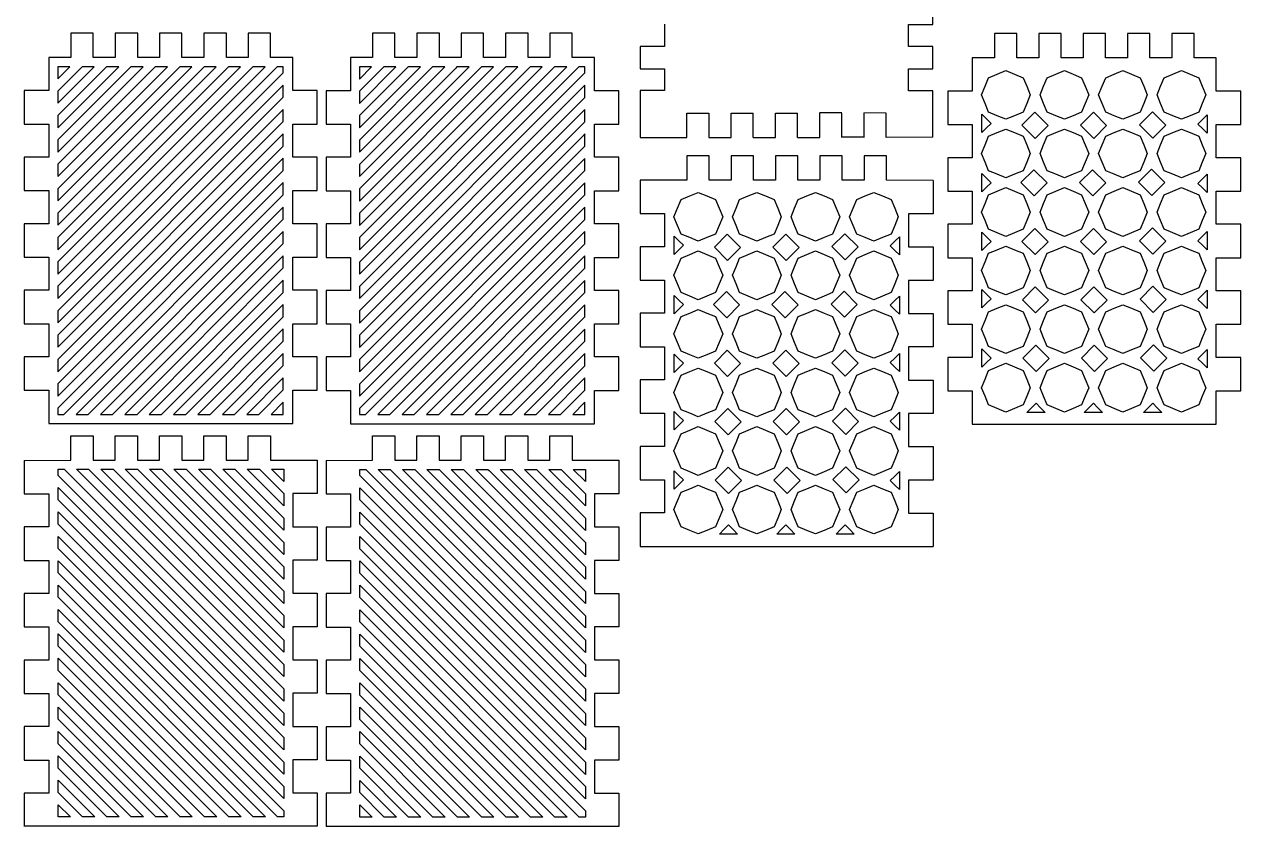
# Model space of a CAD drawing. Extents: x -454 to -135, y -116 to 302.
# Drawn here: x -452.5 to -135.8, y -115.9 to 92.9 of the extents above; entities that cross this region are included whole.
import ezdxf

# ---------------------------------------------------------------- set-up
doc = ezdxf.new("R2010")
doc.units = 0
doc.layers.add('LAYER_1', color=7, linetype='CONTINUOUS')

msp = doc.modelspace()

# ---------------------------------------------------------------- linework, layer by layer
at = {"layer": 'LAYER_1', "color": 5}
for points in [[(-215.9154, 92.9156), (-215.9154, 98.7322)], [(-285.7652, 92.941), (-285.7652, 87.2006)], [(-222.2654, 92.9156), (-215.9154, 92.9156)], [(-222.2654, 87.1752), (-222.2654, 92.9156)], [(-452.468, 75.6804), (-452.468, 66.9682), (-446.0926, 66.9682), (-446.0926, 58.3576), (-452.468, 58.3576), (-452.468, 49.6454), (-446.0926, 49.6454), (-446.0926, 41.0348), (-452.468, 41.0348), (-452.468, 32.3226), (-446.0926, 32.3226), (-446.0926, 23.712), (-452.468, 23.712), (-452.468, 14.9998), (-446.0926, 14.9998), (-446.0926, 6.3892), (-452.468, 6.3892), (-452.468, -2.323), (-446.0926, -2.323), (-446.0926, -10.9844), (-382.5672, -10.9844), (-382.5672, -2.323), (-376.2172, -2.323), (-376.2172, 6.3892), (-382.5672, 6.3892), (-382.5672, 14.9998), (-376.2172, 14.9998), (-376.2172, 23.712), (-382.5672, 23.712), (-382.5672, 32.3226), (-376.2172, 32.3226), (-376.2172, 41.0348), (-382.5672, 41.0348), (-382.5672, 49.6454), (-376.2172, 49.6454), (-376.2172, 58.3576), (-382.5672, 58.3576), (-382.5672, 66.9682), (-376.2172, 66.9682), (-376.2172, 75.6804), (-382.5672, 75.6804), (-382.5672, 84.3164), (-388.333, 84.3164), (-388.333, 90.6664), (-394.1496, 90.6664), (-394.1496, 84.3164), (-399.8646, 84.3164), (-399.8646, 90.6664), (-405.7066, 90.6664), (-405.7066, 84.3164), (-411.4216, 84.3164), (-411.4216, 90.6664), (-417.2382, 90.6664), (-417.2382, 84.3164), (-422.9532, 84.3164), (-422.9532, 90.6664), (-428.7952, 90.6664), (-428.7952, 84.3164), (-434.5102, 84.3164), (-434.5102, 90.6664), (-440.3268, 90.6664), (-440.3268, 84.3164), (-446.0926, 84.3164), (-446.0926, 75.6804), (-452.468, 75.6804)], [(-373.9173, 75.6422), (-373.9173, 66.93), (-367.5419, 66.93), (-367.5419, 58.3194), (-373.9173, 58.3194), (-373.9173, 49.6072), (-367.5419, 49.6072), (-367.5419, 40.9966), (-373.9173, 40.9966), (-373.9173, 32.2844), (-367.5419, 32.2844), (-367.5419, 23.6738), (-373.9173, 23.6738), (-373.9173, 14.9616), (-367.5419, 14.9616), (-367.5419, 6.351), (-373.9173, 6.351), (-373.9173, -2.3612), (-367.5419, -2.3612), (-367.5419, -11.0226), (-304.0165, -11.0226), (-304.0165, -2.3612), (-297.6665, -2.3612), (-297.6665, 6.351), (-304.0165, 6.351), (-304.0165, 14.9616), (-297.6665, 14.9616), (-297.6665, 23.6738), (-304.0165, 23.6738), (-304.0165, 32.2844), (-297.6665, 32.2844), (-297.6665, 40.9966), (-304.0165, 40.9966), (-304.0165, 49.6072), (-297.6665, 49.6072), (-297.6665, 58.3194), (-304.0165, 58.3194), (-304.0165, 66.93), (-297.6665, 66.93), (-297.6665, 75.6422), (-304.0165, 75.6422), (-304.0165, 84.2782), (-309.7823, 84.2782), (-309.7823, 90.6282), (-315.5989, 90.6282), (-315.5989, 84.2782), (-321.3139, 84.2782), (-321.3139, 90.6282), (-327.1559, 90.6282), (-327.1559, 84.2782), (-332.8709, 84.2782), (-332.8709, 90.6282), (-338.6875, 90.6282), (-338.6875, 84.2782), (-344.4025, 84.2782), (-344.4025, 90.6282), (-350.2445, 90.6282), (-350.2445, 84.2782), (-355.9595, 84.2782), (-355.9595, 90.6282), (-361.7761, 90.6282), (-361.7761, 84.2782), (-367.5419, 84.2782), (-367.5419, 75.6422), (-373.9173, 75.6422)], [(-212.0023, 75.5338), (-212.0023, 66.8216), (-205.6269, 66.8216), (-205.6269, 58.211), (-212.0023, 58.211), (-212.0023, 49.4988), (-205.6269, 49.4988), (-205.6269, 40.8882), (-212.0023, 40.8882), (-212.0023, 32.176), (-205.6269, 32.176), (-205.6269, 23.5654), (-212.0023, 23.5654), (-212.0023, 14.8532), (-205.6269, 14.8532), (-205.6269, 6.2426), (-212.0023, 6.2426), (-212.0023, -2.4696), (-205.6269, -2.4696), (-205.6269, -11.131), (-142.1015, -11.131), (-142.1015, -2.4696), (-135.7515, -2.4696), (-135.7515, 6.2426), (-142.1015, 6.2426), (-142.1015, 14.8532), (-135.7515, 14.8532), (-135.7515, 23.5654), (-142.1015, 23.5654), (-142.1015, 32.176), (-135.7515, 32.176), (-135.7515, 40.8882), (-142.1015, 40.8882), (-142.1015, 49.4988), (-135.7515, 49.4988), (-135.7515, 58.211), (-142.1015, 58.211), (-142.1015, 66.8216), (-135.7515, 66.8216), (-135.7515, 75.5338), (-142.1015, 75.5338), (-142.1015, 84.1698), (-147.8673, 84.1698), (-147.8673, 90.5198), (-153.6839, 90.5198), (-153.6839, 84.1698), (-159.3989, 84.1698), (-159.3989, 90.5198), (-165.2409, 90.5198), (-165.2409, 84.1698), (-170.9559, 84.1698), (-170.9559, 90.5198), (-176.7725, 90.5198), (-176.7725, 84.1698), (-182.4875, 84.1698), (-182.4875, 90.5198), (-188.3295, 90.5198), (-188.3295, 84.1698), (-194.0445, 84.1698), (-194.0445, 90.5198), (-199.8611, 90.5198), (-199.8611, 84.1698), (-205.6269, 84.1698), (-205.6269, 75.5338), (-212.0023, 75.5338)], [(-292.1152, 87.2006), (-292.1152, 81.384)], [(-285.7652, 87.2006), (-292.1152, 87.2006)], [(-215.9154, 87.1752), (-222.2654, 87.1752)], [(-215.9154, 81.3586), (-215.9154, 87.1752)], [(-292.1152, 81.384), (-285.7652, 81.384)], [(-285.7652, 81.384), (-285.7652, 75.669)], [(-222.2654, 81.3586), (-215.9154, 81.3586)], [(-222.2654, 75.6436), (-222.2654, 81.3586)], [(-292.1152, 75.669), (-292.1152, 63.477)], [(-285.7652, 75.669), (-292.1152, 75.669)], [(-215.9154, 75.6436), (-222.2654, 75.6436)], [(-215.9154, 63.5278), (-215.9154, 75.6436)], [(-279.9486, 63.477), (-279.9486, 69.827)], [(-279.9486, 69.827), (-274.2336, 69.827)], [(-274.2336, 69.827), (-274.2336, 63.477)], [(-268.417, 69.827), (-262.6766, 69.827)], [(-268.417, 63.477), (-268.417, 69.827)], [(-262.6514, 63.477), (-262.6514, 69.827)], [(-256.86, 69.827), (-251.145, 69.827)], [(-256.86, 63.477), (-256.86, 69.827)], [(-251.1198, 63.477), (-251.1198, 69.827)], [(-245.3284, 63.477), (-245.3284, 69.827)], [(-239.5628, 63.477), (-239.5628, 69.827)], [(-215.9154, 63.5278), (-228.0312, 63.477), (-228.0312, 69.827), (-233.8744, 69.8778)], [(-233.8478, 69.827), (-233.8478, 63.477)], [(-292.1152, 63.477), (-279.9486, 63.477)], [(-274.2336, 63.477), (-268.417, 63.477)], [(-262.6766, 63.477), (-256.86, 63.477)], [(-251.145, 63.477), (-245.3284, 63.477)], [(-279.969, 58.7144), (-279.969, 52.3644)], [(-274.1524, 58.7144), (-279.969, 58.7144)], [(-274.1524, 52.3644), (-274.1524, 58.7144)], [(-268.4374, 58.7144), (-268.4374, 52.3644)], [(-262.5954, 58.7144), (-268.4374, 58.7144)], [(-262.5954, 52.3644), (-262.5954, 58.7144)], [(-256.8804, 58.7144), (-256.8804, 52.3644)], [(-251.0638, 58.7144), (-256.8804, 58.7144)], [(-251.0638, 52.3644), (-251.0638, 58.7144)], [(-245.3488, 58.7144), (-245.3488, 52.3644)], [(-239.5068, 58.7144), (-245.3488, 58.7144)], [(-239.5068, 52.3644), (-239.5068, 58.7144)], [(-233.7918, 58.7144), (-233.7918, 52.3644)], [(-227.9752, 58.7144), (-233.7918, 58.7144)], [(-227.9752, 52.3644), (-227.9752, 58.7144)], [(-279.969, 52.3644), (-292.1102, 52.3644)], [(-292.1102, 52.3644), (-292.1102, 43.6522)], [(-268.4374, 52.3644), (-274.1524, 52.3644)], [(-256.8804, 52.3644), (-262.5954, 52.3644)], [(-245.3488, 52.3644), (-251.0638, 52.3644)], [(-233.7918, 52.3644), (-239.5068, 52.3644)], [(-215.8594, 52.3136), (-227.9752, 52.3644)], [(-215.8596, 52.3134), (-215.8596, 43.6012)], [(-292.1102, 43.6522), (-285.7348, 43.6522)], [(-285.7348, 43.6522), (-285.7348, 35.0416)], [(-222.235, 43.6012), (-222.235, 34.9906)], [(-215.8596, 43.6012), (-222.235, 43.6012)], [(-292.1102, 35.0416), (-292.1102, 26.3294)], [(-285.7348, 35.0416), (-292.1102, 35.0416)], [(-222.235, 34.9906), (-215.8596, 34.9906)], [(-215.8596, 34.9906), (-215.8596, 26.2784)], [(-292.1102, 26.3294), (-285.7348, 26.3294)], [(-285.7348, 26.3294), (-285.7348, 17.7188)], [(-222.235, 26.2784), (-222.235, 17.6678)], [(-215.8596, 26.2784), (-222.235, 26.2784)], [(-292.1102, 17.7188), (-292.1102, 9.0066)], [(-285.7348, 17.7188), (-292.1102, 17.7188)], [(-222.235, 17.6678), (-215.8596, 17.6678)], [(-215.8596, 17.6678), (-215.8596, 8.9556)], [(-292.1102, 9.0066), (-285.7348, 9.0066)], [(-285.7348, 9.0066), (-285.7348, 0.396)], [(-222.235, 8.9556), (-222.235, 0.345)], [(-215.8596, 8.9556), (-222.235, 8.9556)], [(-292.1102, 0.396), (-292.1102, -8.3162)], [(-285.7348, 0.396), (-292.1102, 0.396)], [(-222.235, 0.345), (-215.8596, 0.345)], [(-215.8596, 0.345), (-215.8596, -8.3672)], [(-292.1102, -8.3162), (-285.7348, -8.3162)], [(-285.7348, -8.3162), (-285.7348, -16.9268)], [(-222.235, -8.3672), (-222.235, -16.9778)], [(-215.8596, -8.3672), (-222.235, -8.3672)], [(-440.3522, -14.1594), (-434.5356, -14.1594)], [(-440.3522, -20.5094), (-440.3522, -14.1594)], [(-434.5356, -14.1594), (-434.5356, -20.5094)], [(-428.8206, -14.1594), (-422.9786, -14.1594)], [(-428.8206, -20.5094), (-428.8206, -14.1594)], [(-422.9786, -14.1594), (-422.9786, -20.5094)], [(-417.2636, -14.1594), (-411.447, -14.1594)], [(-417.2636, -20.5094), (-417.2636, -14.1594)], [(-411.447, -14.1594), (-411.447, -20.5094)], [(-405.732, -14.1594), (-399.89, -14.1594)], [(-405.732, -20.5094), (-405.732, -14.1594)], [(-399.89, -14.1594), (-399.89, -20.5094)], [(-394.175, -14.1594), (-388.3584, -14.1594)], [(-394.175, -20.5094), (-394.175, -14.1594)], [(-388.3584, -14.1594), (-388.3584, -20.5094)], [(-361.8015, -14.1976), (-355.9849, -14.1976)], [(-361.8015, -20.5476), (-361.8015, -14.1976)], [(-355.9849, -14.1976), (-355.9849, -20.5476)], [(-350.2699, -14.1976), (-344.4279, -14.1976)], [(-350.2699, -20.5476), (-350.2699, -14.1976)], [(-344.4279, -14.1976), (-344.4279, -20.5476)], [(-338.7129, -14.1976), (-332.8963, -14.1976)], [(-338.7129, -20.5476), (-338.7129, -14.1976)], [(-332.8963, -14.1976), (-332.8963, -20.5476)], [(-327.1813, -14.1976), (-321.3393, -14.1976)], [(-327.1813, -20.5476), (-327.1813, -14.1976)], [(-321.3393, -14.1976), (-321.3393, -20.5476)], [(-315.6243, -14.1976), (-309.8077, -14.1976)], [(-315.6243, -20.5476), (-315.6243, -14.1976)], [(-309.8077, -14.1976), (-309.8077, -20.5476)], [(-292.1102, -16.9268), (-292.1102, -25.639)], [(-285.7348, -16.9268), (-292.1102, -16.9268)], [(-222.235, -16.9778), (-215.8596, -16.9778)], [(-215.8596, -16.9778), (-215.8596, -25.69)], [(-452.468, -20.5602), (-440.3522, -20.5094)], [(-452.4678, -20.5604), (-452.4678, -29.2726)], [(-434.5356, -20.5094), (-428.8206, -20.5094)], [(-422.9786, -20.5094), (-417.2636, -20.5094)], [(-411.447, -20.5094), (-405.732, -20.5094)], [(-399.89, -20.5094), (-394.175, -20.5094)], [(-388.3584, -20.5094), (-376.2172, -20.5094)], [(-376.2172, -20.5094), (-376.2172, -29.2216)], [(-373.9173, -20.5984), (-361.8015, -20.5476)], [(-373.9171, -20.5986), (-373.9171, -29.3108)], [(-355.9849, -20.5476), (-350.2699, -20.5476)], [(-344.4279, -20.5476), (-338.7129, -20.5476)], [(-332.8963, -20.5476), (-327.1813, -20.5476)], [(-321.3393, -20.5476), (-315.6243, -20.5476)], [(-309.8077, -20.5476), (-297.6665, -20.5476)], [(-297.6665, -20.5476), (-297.6665, -29.2598)], [(-292.1102, -25.639), (-285.7348, -25.639)], [(-285.7348, -25.639), (-285.7348, -34.2496)], [(-222.235, -25.69), (-222.235, -34.3006)], [(-215.8596, -25.69), (-222.235, -25.69)], [(-452.4678, -29.2726), (-446.0924, -29.2726)], [(-446.0924, -29.2726), (-446.0924, -37.8832)], [(-382.5926, -29.2216), (-382.5926, -37.8322)], [(-376.2172, -29.2216), (-382.5926, -29.2216)], [(-373.9171, -29.3108), (-367.5417, -29.3108)], [(-367.5417, -29.3108), (-367.5417, -37.9214)], [(-304.0419, -29.2598), (-304.0419, -37.8704)], [(-297.6665, -29.2598), (-304.0419, -29.2598)], [(-292.1102, -34.2496), (-292.1102, -42.9364)], [(-285.7348, -34.2496), (-292.1102, -34.2496)], [(-222.235, -34.3006), (-215.8596, -34.3006)], [(-215.8596, -34.3006), (-215.8596, -42.9874)], [(-452.4678, -37.8832), (-452.4678, -46.5954)], [(-446.0924, -37.8832), (-452.4678, -37.8832)], [(-382.5926, -37.8322), (-376.2172, -37.8322)], [(-376.2172, -37.8322), (-376.2172, -46.5444)], [(-373.9171, -37.9214), (-373.9171, -46.6336)], [(-367.5417, -37.9214), (-373.9171, -37.9214)], [(-304.0419, -37.8704), (-297.6665, -37.8704)], [(-297.6665, -37.8704), (-297.6665, -46.5826)], [(-292.1102, -42.9364), (-215.8594, -42.9364)], [(-452.4678, -46.5954), (-446.0924, -46.5954)], [(-446.0924, -46.5954), (-446.0924, -55.206)], [(-382.5926, -46.5444), (-382.5926, -55.155)], [(-376.2172, -46.5444), (-382.5926, -46.5444)], [(-373.9171, -46.6336), (-367.5417, -46.6336)], [(-367.5417, -46.6336), (-367.5417, -55.2442)], [(-304.0419, -46.5826), (-304.0419, -55.1932)], [(-297.6665, -46.5826), (-304.0419, -46.5826)], [(-452.4678, -55.206), (-452.4678, -63.9182)], [(-446.0924, -55.206), (-452.4678, -55.206)], [(-382.5926, -55.155), (-376.2172, -55.155)], [(-376.2172, -55.155), (-376.2172, -63.8672)], [(-373.9171, -55.2442), (-373.9171, -63.9564)], [(-367.5417, -55.2442), (-373.9171, -55.2442)], [(-304.0419, -55.1932), (-297.6665, -55.1932)], [(-297.6665, -55.1932), (-297.6665, -63.9054)], [(-452.4678, -63.9182), (-446.0924, -63.9182)], [(-446.0924, -63.9182), (-446.0924, -72.5288)], [(-382.5926, -63.8672), (-382.5926, -72.4778)], [(-376.2172, -63.8672), (-382.5926, -63.8672)], [(-373.9171, -63.9564), (-367.5417, -63.9564)], [(-367.5417, -63.9564), (-367.5417, -72.567)], [(-304.0419, -63.9054), (-304.0419, -72.516)], [(-297.6665, -63.9054), (-304.0419, -63.9054)], [(-452.4678, -72.5288), (-452.4678, -81.241)], [(-446.0924, -72.5288), (-452.4678, -72.5288)], [(-382.5926, -72.4778), (-376.2172, -72.4778)], [(-376.2172, -72.4778), (-376.2172, -81.19)], [(-373.9171, -72.567), (-373.9171, -81.2792)], [(-367.5417, -72.567), (-373.9171, -72.567)], [(-304.0419, -72.516), (-297.6665, -72.516)], [(-297.6665, -72.516), (-297.6665, -81.2282)], [(-452.4678, -81.241), (-446.0924, -81.241)], [(-446.0924, -81.241), (-446.0924, -89.8516)], [(-382.5926, -81.19), (-382.5926, -89.8006)], [(-376.2172, -81.19), (-382.5926, -81.19)], [(-373.9171, -81.2792), (-367.5417, -81.2792)], [(-367.5417, -81.2792), (-367.5417, -89.8898)], [(-304.0419, -81.2282), (-304.0419, -89.8388)], [(-297.6665, -81.2282), (-304.0419, -81.2282)], [(-452.4678, -89.8516), (-452.4678, -98.5638)], [(-446.0924, -89.8516), (-452.4678, -89.8516)], [(-382.5926, -89.8006), (-376.2172, -89.8006)], [(-376.2172, -89.8006), (-376.2172, -98.5128)], [(-373.9171, -89.8898), (-373.9171, -98.602)], [(-367.5417, -89.8898), (-373.9171, -89.8898)], [(-304.0419, -89.8388), (-297.6665, -89.8388)], [(-297.6665, -89.8388), (-297.6665, -98.551)], [(-452.4678, -98.5638), (-446.0924, -98.5638)], [(-446.0924, -98.5638), (-446.0924, -107.1744)], [(-382.5926, -98.5128), (-382.5926, -107.1234)], [(-376.2172, -98.5128), (-382.5926, -98.5128)], [(-373.9171, -98.602), (-367.5417, -98.602)], [(-367.5417, -98.602), (-367.5417, -107.2126)], [(-304.0419, -98.551), (-304.0419, -107.1616)], [(-297.6665, -98.551), (-304.0419, -98.551)], [(-452.4678, -107.1744), (-452.4678, -115.8612)], [(-446.0924, -107.1744), (-452.4678, -107.1744)], [(-382.5926, -107.1234), (-376.2172, -107.1234)], [(-376.2172, -107.1234), (-376.2172, -115.8102)], [(-373.9171, -107.2126), (-373.9171, -115.8994)], [(-367.5417, -107.2126), (-373.9171, -107.2126)], [(-304.0419, -107.1616), (-297.6665, -107.1616)], [(-297.6665, -107.1616), (-297.6665, -115.8484)], [(-376.2172, -115.8102), (-452.468, -115.8102)], [(-297.6665, -115.8484), (-373.9173, -115.8484)]]:
    msp.add_lwpolyline(points, dxfattribs=at)
at = {"layer": 'LAYER_1', "color": 250}
for points in [[(-443.7666, 81.8975), (-443.7666, 78.7225), (-440.5916, 81.8975), (-443.7666, 81.8975)], [(-437.4166, 81.8975), (-443.7666, 75.5475), (-443.7666, 72.3725), (-434.2416, 81.8975), (-437.4166, 81.8975)], [(-431.0666, 81.8975), (-443.7666, 69.1975), (-443.7666, 66.0225), (-427.8916, 81.8975), (-431.0666, 81.8975)], [(-424.7166, 81.8975), (-443.7666, 62.8475), (-443.7666, 59.6725), (-421.5416, 81.8975), (-424.7166, 81.8975)], [(-418.3666, 81.8975), (-418.6682, 81.5959), (-443.7666, 56.4975), (-443.7666, 53.3225), (-415.1916, 81.8975), (-418.3666, 81.8975)], [(-412.0166, 81.8975), (-443.7666, 50.1475), (-443.7666, 46.9725), (-408.8416, 81.8975), (-412.0166, 81.8975)], [(-405.6666, 81.8975), (-443.7666, 43.7975), (-443.7666, 40.6225), (-402.4916, 81.8975), (-405.6666, 81.8975)], [(-399.3166, 81.8975), (-443.7666, 37.4475), (-443.7666, 34.2725), (-396.1416, 81.8975), (-399.3166, 81.8975)], [(-392.9666, 81.8975), (-443.7666, 31.0975), (-443.7666, 27.9225), (-389.7916, 81.8975), (-392.9666, 81.8975)], [(-386.6166, 81.8975), (-443.7666, 24.7475), (-443.7666, 21.5725), (-385.0291, 80.31), (-385.0291, 81.8975), (-386.6166, 81.8975)], [(-365.2159, 81.8593), (-365.2159, 78.6843), (-362.0409, 81.8593), (-365.2159, 81.8593)], [(-358.8659, 81.8593), (-365.2159, 75.5093), (-365.2159, 72.3343), (-355.6909, 81.8593), (-358.8659, 81.8593)], [(-352.5159, 81.8593), (-365.2159, 69.1593), (-365.2159, 65.9843), (-349.3409, 81.8593), (-352.5159, 81.8593)], [(-346.1659, 81.8593), (-365.2159, 62.8093), (-365.2159, 59.6343), (-342.9909, 81.8593), (-346.1659, 81.8593)], [(-339.8159, 81.8593), (-340.1175, 81.5577), (-365.2159, 56.4593), (-365.2159, 53.2843), (-336.6409, 81.8593), (-339.8159, 81.8593)], [(-333.4659, 81.8593), (-365.2159, 50.1093), (-365.2159, 46.9343), (-330.2909, 81.8593), (-333.4659, 81.8593)], [(-327.1159, 81.8593), (-365.2159, 43.7593), (-365.2159, 40.5843), (-323.9409, 81.8593), (-327.1159, 81.8593)], [(-320.7659, 81.8593), (-365.2159, 37.4093), (-365.2159, 34.2343), (-317.5909, 81.8593), (-320.7659, 81.8593)], [(-314.4159, 81.8593), (-365.2159, 31.0593), (-365.2159, 27.8843), (-311.2409, 81.8593), (-314.4159, 81.8593)], [(-308.0659, 81.8593), (-365.2159, 24.7093), (-365.2159, 21.5343), (-306.4784, 80.2718), (-306.4784, 81.8593), (-308.0659, 81.8593)], [(-196.8885, 80.907), (-194.6434, 79.9771), (-192.3984, 79.0471), (-191.4684, 76.8021), (-190.5385, 74.557), (-191.4684, 72.3119), (-192.3984, 70.0669), (-194.6434, 69.1369), (-196.8885, 68.207), (-199.1336, 69.1369), (-201.3786, 70.0669), (-202.3086, 72.3119), (-203.2385, 74.557), (-202.3086, 76.8021), (-201.3786, 79.0471), (-199.1336, 79.9771), (-196.8885, 80.907)], [(-181.6485, 80.907), (-179.4034, 79.9771), (-177.1584, 79.0471), (-176.2284, 76.8021), (-175.2985, 74.557), (-176.2284, 72.3119), (-177.1584, 70.0669), (-179.4034, 69.1369), (-181.6485, 68.207), (-183.8936, 69.1369), (-186.1386, 70.0669), (-187.0686, 72.3119), (-187.9985, 74.557), (-187.0686, 76.8021), (-186.1386, 79.0471), (-183.8936, 79.9771), (-181.6485, 80.907)], [(-166.4085, 80.907), (-164.1634, 79.9771), (-161.9184, 79.0471), (-160.9884, 76.8021), (-160.0585, 74.557), (-160.9884, 72.3119), (-161.9184, 70.0669), (-164.1634, 69.1369), (-166.4085, 68.207), (-168.6536, 69.1369), (-170.8986, 70.0669), (-171.8286, 72.3119), (-172.7585, 74.557), (-171.8286, 76.8021), (-170.8986, 79.0471), (-168.6536, 79.9771), (-166.4085, 80.907)], [(-151.1685, 80.907), (-148.9234, 79.9771), (-146.6784, 79.0471), (-145.7484, 76.8021), (-144.8185, 74.557), (-145.7484, 72.3119), (-146.6784, 70.0669), (-148.9234, 69.1369), (-151.1685, 68.207), (-153.4136, 69.1369), (-155.6586, 70.0669), (-156.5886, 72.3119), (-157.5185, 74.557), (-156.5886, 76.8021), (-155.6586, 79.0471), (-153.4136, 79.9771), (-151.1685, 80.907)], [(-443.7666, 18.3975), (-443.7666, 15.2225), (-385.0291, 73.96), (-385.0291, 77.135), (-443.7666, 18.3975)], [(-365.2159, 18.3593), (-365.2159, 15.1843), (-306.4784, 73.9218), (-306.4784, 77.0968), (-365.2159, 18.3593)], [(-385.0291, 70.785), (-443.7666, 12.0475), (-443.7666, 8.8725), (-385.0291, 67.61), (-385.0291, 70.785)], [(-306.4784, 70.7468), (-365.2159, 12.0093), (-365.2159, 8.8343), (-306.4784, 67.5718), (-306.4784, 70.7468)], [(-192.717, 66.6659), (-189.3494, 70.0335), (-185.8955, 66.5797), (-189.2631, 63.2121), (-192.717, 66.6659)], [(-177.48, 66.6659), (-174.1124, 70.0335), (-170.6585, 66.5797), (-174.0261, 63.2121), (-177.48, 66.6659)], [(-162.083, 66.7854), (-158.7154, 70.153), (-155.2615, 66.6992), (-158.6291, 63.3316), (-162.083, 66.7854)], [(-200.7549, 67.1439), (-201.9601, 65.961), (-203.1654, 64.778), (-203.1654, 67.1439), (-203.1654, 69.5098), (-201.9601, 68.3268), (-200.7549, 67.1439)], [(-146.9203, 66.9832), (-145.7151, 68.1661), (-144.5098, 69.3491), (-144.5098, 66.9832), (-144.5098, 64.6173), (-145.7151, 65.8003), (-146.9203, 66.9832)], [(-385.0291, 64.435), (-385.3884, 64.0757), (-443.7666, 5.6975), (-443.7666, 2.5225), (-385.0291, 61.26), (-385.0291, 64.435)], [(-306.4784, 64.3968), (-306.8377, 64.0375), (-365.2159, 5.6593), (-365.2159, 2.4843), (-306.4784, 61.2218), (-306.4784, 64.3968)], [(-196.8885, 65.667), (-194.6434, 64.7371), (-192.3984, 63.8071), (-191.4684, 61.5621), (-190.5385, 59.317), (-191.4684, 57.0719), (-192.3984, 54.8269), (-194.6434, 53.8969), (-196.8885, 52.967), (-199.1336, 53.8969), (-201.3786, 54.8269), (-202.3086, 57.0719), (-203.2385, 59.317), (-202.3086, 61.5621), (-201.3786, 63.8071), (-199.1336, 64.7371), (-196.8885, 65.667)], [(-181.6485, 65.667), (-179.4034, 64.7371), (-177.1584, 63.8071), (-176.2284, 61.5621), (-175.2985, 59.317), (-176.2284, 57.0719), (-177.1584, 54.8269), (-179.4034, 53.8969), (-181.6485, 52.967), (-183.8936, 53.8969), (-186.1386, 54.8269), (-187.0686, 57.0719), (-187.9985, 59.317), (-187.0686, 61.5621), (-186.1386, 63.8071), (-183.8936, 64.7371), (-181.6485, 65.667)], [(-166.4085, 65.667), (-164.1634, 64.7371), (-161.9184, 63.8071), (-160.9884, 61.5621), (-160.0585, 59.317), (-160.9884, 57.0719), (-161.9184, 54.8269), (-164.1634, 53.8969), (-166.4085, 52.967), (-168.6536, 53.8969), (-170.8986, 54.8269), (-171.8286, 57.0719), (-172.7585, 59.317), (-171.8286, 61.5621), (-170.8986, 63.8071), (-168.6536, 64.7371), (-166.4085, 65.667)], [(-151.1685, 65.667), (-148.9234, 64.7371), (-146.6784, 63.8071), (-145.7484, 61.5621), (-144.8185, 59.317), (-145.7484, 57.0719), (-146.6784, 54.8269), (-148.9234, 53.8969), (-151.1685, 52.967), (-153.4136, 53.8969), (-155.6586, 54.8269), (-156.5886, 57.0719), (-157.5185, 59.317), (-156.5886, 61.5621), (-155.6586, 63.8071), (-153.4136, 64.7371), (-151.1685, 65.667)], [(-385.0291, 58.085), (-443.7666, -0.6525), (-443.7666, -3.8275), (-385.0291, 54.91), (-385.0291, 58.085)], [(-306.4784, 58.0468), (-365.2159, -0.6907), (-365.2159, -3.8657), (-306.4784, 54.8718), (-306.4784, 58.0468)], [(-200.7549, 51.7011), (-201.9601, 50.5182), (-203.1654, 49.3352), (-203.1654, 51.7011), (-203.1654, 54.067), (-201.9601, 52.884), (-200.7549, 51.7011)], [(-192.956, 51.7284), (-189.5884, 55.096), (-186.1345, 51.6422), (-189.5021, 48.2746), (-192.956, 51.7284)], [(-177.719, 51.7284), (-174.3514, 55.096), (-170.8975, 51.6422), (-174.2651, 48.2746), (-177.719, 51.7284)], [(-162.322, 51.8479), (-158.9544, 55.2155), (-155.5005, 51.7617), (-158.8681, 48.3941), (-162.322, 51.8479)], [(-146.9203, 51.5404), (-145.7151, 52.7233), (-144.5098, 53.9063), (-144.5098, 51.5404), (-144.5098, 49.1745), (-145.7151, 50.3575), (-146.9203, 51.5404)], [(-385.0291, 51.735), (-443.7666, -7.0025), (-443.7666, -8.59), (-442.1791, -8.59), (-385.0291, 48.56), (-385.0291, 51.735)], [(-306.4784, 51.6968), (-365.2159, -7.0407), (-365.2159, -8.6282), (-363.6284, -8.6282), (-306.4784, 48.5218), (-306.4784, 51.6968)], [(-276.9688, 49.1902), (-274.7237, 48.2603), (-272.4787, 47.3303), (-271.5487, 45.0853), (-270.6188, 42.8402), (-271.5487, 40.5951), (-272.4787, 38.3501), (-274.7237, 37.4201), (-276.9688, 36.4902), (-279.2139, 37.4201), (-281.4589, 38.3501), (-282.3889, 40.5951), (-283.3188, 42.8402), (-282.3889, 45.0853), (-281.4589, 47.3303), (-279.2139, 48.2603), (-276.9688, 49.1902)], [(-261.7288, 49.1902), (-259.4837, 48.2603), (-257.2387, 47.3303), (-256.3087, 45.0853), (-255.3788, 42.8402), (-256.3087, 40.5951), (-257.2387, 38.3501), (-259.4837, 37.4201), (-261.7288, 36.4902), (-263.9739, 37.4201), (-266.2189, 38.3501), (-267.1489, 40.5951), (-268.0788, 42.8402), (-267.1489, 45.0853), (-266.2189, 47.3303), (-263.9739, 48.2603), (-261.7288, 49.1902)], [(-246.4888, 49.1902), (-244.2437, 48.2603), (-241.9987, 47.3303), (-241.0687, 45.0853), (-240.1388, 42.8402), (-241.0687, 40.5951), (-241.9987, 38.3501), (-244.2437, 37.4201), (-246.4888, 36.4902), (-248.7339, 37.4201), (-250.9789, 38.3501), (-251.9089, 40.5951), (-252.8388, 42.8402), (-251.9089, 45.0853), (-250.9789, 47.3303), (-248.7339, 48.2603), (-246.4888, 49.1902)], [(-231.2488, 49.1902), (-229.0037, 48.2603), (-226.7587, 47.3303), (-225.8287, 45.0853), (-224.8988, 42.8402), (-225.8287, 40.5951), (-226.7587, 38.3501), (-229.0037, 37.4201), (-231.2488, 36.4902), (-233.4939, 37.4201), (-235.7389, 38.3501), (-236.6689, 40.5951), (-237.5988, 42.8402), (-236.6689, 45.0853), (-235.7389, 47.3303), (-233.4939, 48.2603), (-231.2488, 49.1902)], [(-196.8885, 50.427), (-194.6434, 49.4971), (-192.3984, 48.5671), (-191.4684, 46.3221), (-190.5385, 44.077), (-191.4684, 41.8319), (-192.3984, 39.5869), (-194.6434, 38.6569), (-196.8885, 37.727), (-199.1336, 38.6569), (-201.3786, 39.5869), (-202.3086, 41.8319), (-203.2385, 44.077), (-202.3086, 46.3221), (-201.3786, 48.5671), (-199.1336, 49.4971), (-196.8885, 50.427)], [(-181.6485, 50.427), (-179.4034, 49.4971), (-177.1584, 48.5671), (-176.2284, 46.3221), (-175.2985, 44.077), (-176.2284, 41.8319), (-177.1584, 39.5869), (-179.4034, 38.6569), (-181.6485, 37.727), (-183.8936, 38.6569), (-186.1386, 39.5869), (-187.0686, 41.8319), (-187.9985, 44.077), (-187.0686, 46.3221), (-186.1386, 48.5671), (-183.8936, 49.4971), (-181.6485, 50.427)], [(-166.4085, 50.427), (-164.1634, 49.4971), (-161.9184, 48.5671), (-160.9884, 46.3221), (-160.0585, 44.077), (-160.9884, 41.8319), (-161.9184, 39.5869), (-164.1634, 38.6569), (-166.4085, 37.727), (-168.6536, 38.6569), (-170.8986, 39.5869), (-171.8286, 41.8319), (-172.7585, 44.077), (-171.8286, 46.3221), (-170.8986, 48.5671), (-168.6536, 49.4971), (-166.4085, 50.427)], [(-151.1685, 50.427), (-148.9234, 49.4971), (-146.6784, 48.5671), (-145.7484, 46.3221), (-144.8185, 44.077), (-145.7484, 41.8319), (-146.6784, 39.5869), (-148.9234, 38.6569), (-151.1685, 37.727), (-153.4136, 38.6569), (-155.6586, 39.5869), (-156.5886, 41.8319), (-157.5185, 44.077), (-156.5886, 46.3221), (-155.6586, 48.5671), (-153.4136, 49.4971), (-151.1685, 50.427)], [(-385.0291, 45.385), (-439.0041, -8.59), (-435.8291, -8.59), (-385.0291, 42.21), (-385.0291, 45.385)], [(-306.4784, 45.3468), (-360.4534, -8.6282), (-357.2784, -8.6282), (-306.4784, 42.1718), (-306.4784, 45.3468)], [(-385.0291, 39.035), (-432.6541, -8.59), (-429.4791, -8.59), (-385.0291, 35.86), (-385.0291, 39.035)], [(-306.4784, 38.9968), (-354.1034, -8.6282), (-350.9284, -8.6282), (-306.4784, 35.8218), (-306.4784, 38.9968)], [(-272.7973, 34.9491), (-269.4297, 38.3167), (-265.9758, 34.8629), (-269.3434, 31.4953), (-272.7973, 34.9491)], [(-257.5603, 34.9491), (-254.1927, 38.3167), (-250.7388, 34.8629), (-254.1064, 31.4953), (-257.5603, 34.9491)], [(-242.1633, 35.0686), (-238.7957, 38.4362), (-235.3418, 34.9824), (-238.7094, 31.6148), (-242.1633, 35.0686)], [(-200.7549, 36.4346), (-201.9601, 35.2517), (-203.1654, 34.0687), (-203.1654, 36.4346), (-203.1654, 38.8005), (-201.9601, 37.6175), (-200.7549, 36.4346)], [(-192.717, 36.4324), (-189.3494, 39.8), (-185.8955, 36.3462), (-189.2631, 32.9786), (-192.717, 36.4324)], [(-177.48, 36.4324), (-174.1124, 39.8), (-170.6585, 36.3462), (-174.0261, 32.9786), (-177.48, 36.4324)], [(-162.083, 36.5519), (-158.7154, 39.9195), (-155.2615, 36.4657), (-158.6291, 33.0981), (-162.083, 36.5519)], [(-146.9203, 36.6109), (-145.7151, 37.7938), (-144.5098, 38.9768), (-144.5098, 36.6109), (-144.5098, 34.245), (-145.7151, 35.428), (-146.9203, 36.6109)], [(-280.8352, 35.4271), (-282.0404, 34.2442), (-283.2457, 33.0612), (-283.2457, 35.4271), (-283.2457, 37.793), (-282.0404, 36.61), (-280.8352, 35.4271)], [(-227.0006, 35.2664), (-225.7954, 36.4493), (-224.5901, 37.6323), (-224.5901, 35.2664), (-224.5901, 32.9005), (-225.7954, 34.0835), (-227.0006, 35.2664)], [(-196.8885, 35.187), (-194.6434, 34.2571), (-192.3984, 33.3271), (-191.4684, 31.0821), (-190.5385, 28.837), (-191.4684, 26.5919), (-192.3984, 24.3469), (-194.6434, 23.4169), (-196.8885, 22.487), (-199.1336, 23.4169), (-201.3786, 24.3469), (-202.3086, 26.5919), (-203.2385, 28.837), (-202.3086, 31.0821), (-201.3786, 33.3271), (-199.1336, 34.2571), (-196.8885, 35.187)], [(-181.6485, 35.187), (-179.4034, 34.2571), (-177.1584, 33.3271), (-176.2284, 31.0821), (-175.2985, 28.837), (-176.2284, 26.5919), (-177.1584, 24.3469), (-179.4034, 23.4169), (-181.6485, 22.487), (-183.8936, 23.4169), (-186.1386, 24.3469), (-187.0686, 26.5919), (-187.9985, 28.837), (-187.0686, 31.0821), (-186.1386, 33.3271), (-183.8936, 34.2571), (-181.6485, 35.187)], [(-166.4085, 35.187), (-164.1634, 34.2571), (-161.9184, 33.3271), (-160.9884, 31.0821), (-160.0585, 28.837), (-160.9884, 26.5919), (-161.9184, 24.3469), (-164.1634, 23.4169), (-166.4085, 22.487), (-168.6536, 23.4169), (-170.8986, 24.3469), (-171.8286, 26.5919), (-172.7585, 28.837), (-171.8286, 31.0821), (-170.8986, 33.3271), (-168.6536, 34.2571), (-166.4085, 35.187)], [(-151.1685, 35.187), (-148.9234, 34.2571), (-146.6784, 33.3271), (-145.7484, 31.0821), (-144.8185, 28.837), (-145.7484, 26.5919), (-146.6784, 24.3469), (-148.9234, 23.4169), (-151.1685, 22.487), (-153.4136, 23.4169), (-155.6586, 24.3469), (-156.5886, 26.5919), (-157.5185, 28.837), (-156.5886, 31.0821), (-155.6586, 33.3271), (-153.4136, 34.2571), (-151.1685, 35.187)], [(-385.0291, 32.685), (-426.3041, -8.59), (-423.1291, -8.59), (-385.0291, 29.51), (-385.0291, 32.685)], [(-306.4784, 32.6468), (-347.7534, -8.6282), (-344.5784, -8.6282), (-306.4784, 29.4718), (-306.4784, 32.6468)], [(-276.9688, 33.9502), (-274.7237, 33.0203), (-272.4787, 32.0903), (-271.5487, 29.8453), (-270.6188, 27.6002), (-271.5487, 25.3551), (-272.4787, 23.1101), (-274.7237, 22.1801), (-276.9688, 21.2502), (-279.2139, 22.1801), (-281.4589, 23.1101), (-282.3889, 25.3551), (-283.3188, 27.6002), (-282.3889, 29.8453), (-281.4589, 32.0903), (-279.2139, 33.0203), (-276.9688, 33.9502)], [(-261.7288, 33.9502), (-259.4837, 33.0203), (-257.2387, 32.0903), (-256.3087, 29.8453), (-255.3788, 27.6002), (-256.3087, 25.3551), (-257.2387, 23.1101), (-259.4837, 22.1801), (-261.7288, 21.2502), (-263.9739, 22.1801), (-266.2189, 23.1101), (-267.1489, 25.3551), (-268.0788, 27.6002), (-267.1489, 29.8453), (-266.2189, 32.0903), (-263.9739, 33.0203), (-261.7288, 33.9502)], [(-246.4888, 33.9502), (-244.2437, 33.0203), (-241.9987, 32.0903), (-241.0687, 29.8453), (-240.1388, 27.6002), (-241.0687, 25.3551), (-241.9987, 23.1101), (-244.2437, 22.1801), (-246.4888, 21.2502), (-248.7339, 22.1801), (-250.9789, 23.1101), (-251.9089, 25.3551), (-252.8388, 27.6002), (-251.9089, 29.8453), (-250.9789, 32.0903), (-248.7339, 33.0203), (-246.4888, 33.9502)], [(-231.2488, 33.9502), (-229.0037, 33.0203), (-226.7587, 32.0903), (-225.8287, 29.8453), (-224.8988, 27.6002), (-225.8287, 25.3551), (-226.7587, 23.1101), (-229.0037, 22.1801), (-231.2488, 21.2502), (-233.4939, 22.1801), (-235.7389, 23.1101), (-236.6689, 25.3551), (-237.5988, 27.6002), (-236.6689, 29.8453), (-235.7389, 32.0903), (-233.4939, 33.0203), (-231.2488, 33.9502)], [(-385.0291, 26.335), (-419.9541, -8.59), (-416.7791, -8.59), (-385.0291, 23.16), (-385.0291, 26.335)], [(-306.4784, 26.2968), (-341.4034, -8.6282), (-338.2284, -8.6282), (-306.4784, 23.1218), (-306.4784, 26.2968)], [(-280.8352, 19.9843), (-282.0404, 18.8014), (-283.2457, 17.6184), (-283.2457, 19.9843), (-283.2457, 22.3502), (-282.0404, 21.1672), (-280.8352, 19.9843)], [(-273.0363, 20.0116), (-269.6687, 23.3792), (-266.2148, 19.9254), (-269.5824, 16.5578), (-273.0363, 20.0116)], [(-257.7993, 20.0116), (-254.4317, 23.3792), (-250.9778, 19.9254), (-254.3454, 16.5578), (-257.7993, 20.0116)], [(-242.4023, 20.1311), (-239.0347, 23.4987), (-235.5808, 20.0449), (-238.9484, 16.6773), (-242.4023, 20.1311)], [(-227.0006, 19.8236), (-225.7954, 21.0065), (-224.5901, 22.1895), (-224.5901, 19.8236), (-224.5901, 17.4577), (-225.7954, 18.6407), (-227.0006, 19.8236)], [(-200.7549, 21.5051), (-201.9601, 20.3222), (-203.1654, 19.1392), (-203.1654, 21.5051), (-203.1654, 23.871), (-201.9601, 22.688), (-200.7549, 21.5051)], [(-192.5975, 21.2559), (-189.2299, 24.6235), (-185.776, 21.1697), (-189.1436, 17.8021), (-192.5975, 21.2559)], [(-177.3605, 21.2559), (-173.9929, 24.6235), (-170.539, 21.1697), (-173.9066, 17.8021), (-177.3605, 21.2559)], [(-161.9635, 21.3754), (-158.5959, 24.743), (-155.142, 21.2892), (-158.5096, 17.9216), (-161.9635, 21.3754)], [(-146.9203, 21.3444), (-145.7151, 22.5273), (-144.5098, 23.7103), (-144.5098, 21.3444), (-144.5098, 18.9785), (-145.7151, 20.1615), (-146.9203, 21.3444)], [(-385.0291, 19.985), (-413.6041, -8.59), (-410.4291, -8.59), (-385.0291, 16.81), (-385.0291, 19.985)], [(-306.4784, 19.9468), (-335.0534, -8.6282), (-331.8784, -8.6282), (-306.4784, 16.7718), (-306.4784, 19.9468)], [(-196.8885, 19.947), (-194.6434, 19.0171), (-192.3984, 18.0871), (-191.4684, 15.8421), (-190.5385, 13.597), (-191.4684, 11.3519), (-192.3984, 9.1069), (-194.6434, 8.1769), (-196.8885, 7.247), (-199.1336, 8.1769), (-201.3786, 9.1069), (-202.3086, 11.3519), (-203.2385, 13.597), (-202.3086, 15.8421), (-201.3786, 18.0871), (-199.1336, 19.0171), (-196.8885, 19.947)], [(-181.6485, 19.947), (-179.4034, 19.0171), (-177.1584, 18.0871), (-176.2284, 15.8421), (-175.2985, 13.597), (-176.2284, 11.3519), (-177.1584, 9.1069), (-179.4034, 8.1769), (-181.6485, 7.247), (-183.8936, 8.1769), (-186.1386, 9.1069), (-187.0686, 11.3519), (-187.9985, 13.597), (-187.0686, 15.8421), (-186.1386, 18.0871), (-183.8936, 19.0171), (-181.6485, 19.947)], [(-166.4085, 19.947), (-164.1634, 19.0171), (-161.9184, 18.0871), (-160.9884, 15.8421), (-160.0585, 13.597), (-160.9884, 11.3519), (-161.9184, 9.1069), (-164.1634, 8.1769), (-166.4085, 7.247), (-168.6536, 8.1769), (-170.8986, 9.1069), (-171.8286, 11.3519), (-172.7585, 13.597), (-171.8286, 15.8421), (-170.8986, 18.0871), (-168.6536, 19.0171), (-166.4085, 19.947)], [(-151.1685, 19.947), (-148.9234, 19.0171), (-146.6784, 18.0871), (-145.7484, 15.8421), (-144.8185, 13.597), (-145.7484, 11.3519), (-146.6784, 9.1069), (-148.9234, 8.1769), (-151.1685, 7.247), (-153.4136, 8.1769), (-155.6586, 9.1069), (-156.5886, 11.3519), (-157.5185, 13.597), (-156.5886, 15.8421), (-155.6586, 18.0871), (-153.4136, 19.0171), (-151.1685, 19.947)], [(-276.9688, 18.7102), (-274.7237, 17.7803), (-272.4787, 16.8503), (-271.5487, 14.6053), (-270.6188, 12.3602), (-271.5487, 10.1151), (-272.4787, 7.8701), (-274.7237, 6.9401), (-276.9688, 6.0102), (-279.2139, 6.9401), (-281.4589, 7.8701), (-282.3889, 10.1151), (-283.3188, 12.3602), (-282.3889, 14.6053), (-281.4589, 16.8503), (-279.2139, 17.7803), (-276.9688, 18.7102)], [(-261.7288, 18.7102), (-259.4837, 17.7803), (-257.2387, 16.8503), (-256.3087, 14.6053), (-255.3788, 12.3602), (-256.3087, 10.1151), (-257.2387, 7.8701), (-259.4837, 6.9401), (-261.7288, 6.0102), (-263.9739, 6.9401), (-266.2189, 7.8701), (-267.1489, 10.1151), (-268.0788, 12.3602), (-267.1489, 14.6053), (-266.2189, 16.8503), (-263.9739, 17.7803), (-261.7288, 18.7102)], [(-246.4888, 18.7102), (-244.2437, 17.7803), (-241.9987, 16.8503), (-241.0687, 14.6053), (-240.1388, 12.3602), (-241.0687, 10.1151), (-241.9987, 7.8701), (-244.2437, 6.9401), (-246.4888, 6.0102), (-248.7339, 6.9401), (-250.9789, 7.8701), (-251.9089, 10.1151), (-252.8388, 12.3602), (-251.9089, 14.6053), (-250.9789, 16.8503), (-248.7339, 17.7803), (-246.4888, 18.7102)], [(-231.2488, 18.7102), (-229.0037, 17.7803), (-226.7587, 16.8503), (-225.8287, 14.6053), (-224.8988, 12.3602), (-225.8287, 10.1151), (-226.7587, 7.8701), (-229.0037, 6.9401), (-231.2488, 6.0102), (-233.4939, 6.9401), (-235.7389, 7.8701), (-236.6689, 10.1151), (-237.5988, 12.3602), (-236.6689, 14.6053), (-235.7389, 16.8503), (-233.4939, 17.7803), (-231.2488, 18.7102)], [(-385.0291, 13.635), (-407.2541, -8.59), (-404.0791, -8.59), (-385.0291, 10.46), (-385.0291, 13.635)], [(-306.4784, 13.5968), (-328.7034, -8.6282), (-325.5284, -8.6282), (-306.4784, 10.4218), (-306.4784, 13.5968)], [(-161.8387, 6.1399), (-158.4711, 9.5075), (-155.0172, 6.0537), (-158.3848, 2.6861), (-161.8387, 6.1399)], [(-385.0291, 7.285), (-400.9041, -8.59), (-397.7291, -8.59), (-385.0291, 4.11), (-385.0291, 7.285)], [(-306.4784, 7.2468), (-322.3534, -8.6282), (-319.1784, -8.6282), (-306.4784, 4.0718), (-306.4784, 7.2468)], [(-280.8352, 4.7178), (-282.0404, 3.5349), (-283.2457, 2.3519), (-283.2457, 4.7178), (-283.2457, 7.0837), (-282.0404, 5.9007), (-280.8352, 4.7178)], [(-272.7973, 4.7156), (-269.4297, 8.0832), (-265.9758, 4.6294), (-269.3434, 1.2618), (-272.7973, 4.7156)], [(-257.5603, 4.7156), (-254.1927, 8.0832), (-250.7388, 4.6294), (-254.1064, 1.2618), (-257.5603, 4.7156)], [(-242.1633, 4.8351), (-238.7957, 8.2027), (-235.3418, 4.7489), (-238.7094, 1.3813), (-242.1633, 4.8351)], [(-227.0006, 4.8941), (-225.7954, 6.077), (-224.5901, 7.26), (-224.5901, 4.8941), (-224.5901, 2.5282), (-225.7954, 3.7112), (-227.0006, 4.8941)], [(-200.7549, 6.0623), (-201.9601, 4.8794), (-203.1654, 3.6964), (-203.1654, 6.0623), (-203.1654, 8.4282), (-201.9601, 7.2452), (-200.7549, 6.0623)], [(-192.4727, 6.0204), (-189.1051, 9.388), (-185.6512, 5.9342), (-189.0188, 2.5666), (-192.4727, 6.0204)], [(-177.2357, 6.0204), (-173.8681, 9.388), (-170.4142, 5.9342), (-173.7818, 2.5666), (-177.2357, 6.0204)], [(-146.9203, 5.9016), (-145.7151, 7.0845), (-144.5098, 8.2675), (-144.5098, 5.9016), (-144.5098, 3.5357), (-145.7151, 4.7187), (-146.9203, 5.9016)], [(-276.9688, 3.4702), (-274.7237, 2.5403), (-272.4787, 1.6103), (-271.5487, -0.6347), (-270.6188, -2.8798), (-271.5487, -5.1249), (-272.4787, -7.3699), (-274.7237, -8.2999), (-276.9688, -9.2298), (-279.2139, -8.2999), (-281.4589, -7.3699), (-282.3889, -5.1249), (-283.3188, -2.8798), (-282.3889, -0.6347), (-281.4589, 1.6103), (-279.2139, 2.5403), (-276.9688, 3.4702)], [(-261.7288, 3.4702), (-259.4837, 2.5403), (-257.2387, 1.6103), (-256.3087, -0.6347), (-255.3788, -2.8798), (-256.3087, -5.1249), (-257.2387, -7.3699), (-259.4837, -8.2999), (-261.7288, -9.2298), (-263.9739, -8.2999), (-266.2189, -7.3699), (-267.1489, -5.1249), (-268.0788, -2.8798), (-267.1489, -0.6347), (-266.2189, 1.6103), (-263.9739, 2.5403), (-261.7288, 3.4702)], [(-246.4888, 3.4702), (-244.2437, 2.5403), (-241.9987, 1.6103), (-241.0687, -0.6347), (-240.1388, -2.8798), (-241.0687, -5.1249), (-241.9987, -7.3699), (-244.2437, -8.2999), (-246.4888, -9.2298), (-248.7339, -8.2999), (-250.9789, -7.3699), (-251.9089, -5.1249), (-252.8388, -2.8798), (-251.9089, -0.6347), (-250.9789, 1.6103), (-248.7339, 2.5403), (-246.4888, 3.4702)], [(-231.2488, 3.4702), (-229.0037, 2.5403), (-226.7587, 1.6103), (-225.8287, -0.6347), (-224.8988, -2.8798), (-225.8287, -5.1249), (-226.7587, -7.3699), (-229.0037, -8.2999), (-231.2488, -9.2298), (-233.4939, -8.2999), (-235.7389, -7.3699), (-236.6689, -5.1249), (-237.5988, -2.8798), (-236.6689, -0.6347), (-235.7389, 1.6103), (-233.4939, 2.5403), (-231.2488, 3.4702)], [(-196.8885, 4.707), (-194.6434, 3.7771), (-192.3984, 2.8471), (-191.4684, 0.6021), (-190.5385, -1.643), (-191.4684, -3.8881), (-192.3984, -6.1331), (-194.6434, -7.0631), (-196.8885, -7.993), (-199.1336, -7.0631), (-201.3786, -6.1331), (-202.3086, -3.8881), (-203.2385, -1.643), (-202.3086, 0.6021), (-201.3786, 2.8471), (-199.1336, 3.7771), (-196.8885, 4.707)], [(-181.6485, 4.707), (-179.4034, 3.7771), (-177.1584, 2.8471), (-176.2284, 0.6021), (-175.2985, -1.643), (-176.2284, -3.8881), (-177.1584, -6.1331), (-179.4034, -7.0631), (-181.6485, -7.993), (-183.8936, -7.0631), (-186.1386, -6.1331), (-187.0686, -3.8881), (-187.9985, -1.643), (-187.0686, 0.6021), (-186.1386, 2.8471), (-183.8936, 3.7771), (-181.6485, 4.707)], [(-166.4085, 4.707), (-164.1634, 3.7771), (-161.9184, 2.8471), (-160.9884, 0.6021), (-160.0585, -1.643), (-160.9884, -3.8881), (-161.9184, -6.1331), (-164.1634, -7.0631), (-166.4085, -7.993), (-168.6536, -7.0631), (-170.8986, -6.1331), (-171.8286, -3.8881), (-172.7585, -1.643), (-171.8286, 0.6021), (-170.8986, 2.8471), (-168.6536, 3.7771), (-166.4085, 4.707)], [(-151.1685, 4.707), (-148.9234, 3.7771), (-146.6784, 2.8471), (-145.7484, 0.6021), (-144.8185, -1.643), (-145.7484, -3.8881), (-146.6784, -6.1331), (-148.9234, -7.0631), (-151.1685, -7.993), (-153.4136, -7.0631), (-155.6586, -6.1331), (-156.5886, -3.8881), (-157.5185, -1.643), (-156.5886, 0.6021), (-155.6586, 2.8471), (-153.4136, 3.7771), (-151.1685, 4.707)], [(-385.0291, 0.935), (-394.5541, -8.59), (-391.3791, -8.59), (-385.0291, -2.24), (-385.0291, 0.935)], [(-306.4784, 0.8968), (-316.0034, -8.6282), (-312.8284, -8.6282), (-306.4784, -2.2782), (-306.4784, 0.8968)], [(-385.0291, -5.415), (-388.2041, -8.59), (-385.0291, -8.59), (-385.0291, -5.415)], [(-306.4784, -5.4532), (-309.6534, -8.6282), (-306.4784, -8.6282), (-306.4784, -5.4532)], [(-189.0236, -5.653), (-187.8407, -6.8582), (-186.6577, -8.0635), (-189.0236, -8.0635), (-191.3895, -8.0635), (-190.2065, -6.8582), (-189.0236, -5.653)], [(-174.0941, -5.653), (-172.9112, -6.8582), (-171.7282, -8.0635), (-174.0941, -8.0635), (-176.46, -8.0635), (-175.277, -6.8582), (-174.0941, -5.653)], [(-158.6513, -5.653), (-157.4684, -6.8582), (-156.2854, -8.0635), (-158.6513, -8.0635), (-161.0172, -8.0635), (-159.8342, -6.8582), (-158.6513, -5.653)], [(-280.8352, -10.2117), (-282.0404, -11.3946), (-283.2457, -12.5776), (-283.2457, -10.2117), (-283.2457, -7.8458), (-282.0404, -9.0288), (-280.8352, -10.2117)], [(-272.6778, -10.4609), (-269.3102, -7.0933), (-265.8563, -10.5471), (-269.2239, -13.9147), (-272.6778, -10.4609)], [(-257.4408, -10.4609), (-254.0732, -7.0933), (-250.6193, -10.5471), (-253.9869, -13.9147), (-257.4408, -10.4609)], [(-242.0438, -10.3414), (-238.6762, -6.9738), (-235.2223, -10.4276), (-238.5899, -13.7952), (-242.0438, -10.3414)], [(-227.0006, -10.3724), (-225.7954, -9.1895), (-224.5901, -8.0065), (-224.5901, -10.3724), (-224.5901, -12.7383), (-225.7954, -11.5553), (-227.0006, -10.3724)], [(-276.9688, -11.7698), (-274.7237, -12.6997), (-272.4787, -13.6297), (-271.5487, -15.8747), (-270.6188, -18.1198), (-271.5487, -20.3649), (-272.4787, -22.6099), (-274.7237, -23.5399), (-276.9688, -24.4698), (-279.2139, -23.5399), (-281.4589, -22.6099), (-282.3889, -20.3649), (-283.3188, -18.1198), (-282.3889, -15.8747), (-281.4589, -13.6297), (-279.2139, -12.6997), (-276.9688, -11.7698)], [(-261.7288, -11.7698), (-259.4837, -12.6997), (-257.2387, -13.6297), (-256.3087, -15.8747), (-255.3788, -18.1198), (-256.3087, -20.3649), (-257.2387, -22.6099), (-259.4837, -23.5399), (-261.7288, -24.4698), (-263.9739, -23.5399), (-266.2189, -22.6099), (-267.1489, -20.3649), (-268.0788, -18.1198), (-267.1489, -15.8747), (-266.2189, -13.6297), (-263.9739, -12.6997), (-261.7288, -11.7698)], [(-246.4888, -11.7698), (-244.2437, -12.6997), (-241.9987, -13.6297), (-241.0687, -15.8747), (-240.1388, -18.1198), (-241.0687, -20.3649), (-241.9987, -22.6099), (-244.2437, -23.5399), (-246.4888, -24.4698), (-248.7339, -23.5399), (-250.9789, -22.6099), (-251.9089, -20.3649), (-252.8388, -18.1198), (-251.9089, -15.8747), (-250.9789, -13.6297), (-248.7339, -12.6997), (-246.4888, -11.7698)], [(-231.2488, -11.7698), (-229.0037, -12.6997), (-226.7587, -13.6297), (-225.8287, -15.8747), (-224.8988, -18.1198), (-225.8287, -20.3649), (-226.7587, -22.6099), (-229.0037, -23.5399), (-231.2488, -24.4698), (-233.4939, -23.5399), (-235.7389, -22.6099), (-236.6689, -20.3649), (-237.5988, -18.1198), (-236.6689, -15.8747), (-235.7389, -13.6297), (-233.4939, -12.6997), (-231.2488, -11.7698)], [(-442.0721, -22.8709), (-384.9221, -80.0209), (-384.9221, -83.1959), (-443.6596, -24.4584), (-443.6596, -22.8709), (-442.0721, -22.8709)], [(-435.7221, -22.8709), (-384.9221, -73.6709), (-384.9221, -76.8459), (-438.8971, -22.8709), (-435.7221, -22.8709)], [(-429.3721, -22.8709), (-384.9221, -67.3209), (-384.9221, -70.4959), (-432.5471, -22.8709), (-429.3721, -22.8709)], [(-423.0221, -22.8709), (-384.9221, -60.9709), (-384.9221, -64.1459), (-426.1971, -22.8709), (-423.0221, -22.8709)], [(-416.6721, -22.8709), (-384.9221, -54.6209), (-384.9221, -57.7959), (-419.8471, -22.8709), (-416.6721, -22.8709)], [(-410.3221, -22.8709), (-410.0205, -23.1725), (-384.9221, -48.2709), (-384.9221, -51.4459), (-413.4971, -22.8709), (-410.3221, -22.8709)], [(-403.9721, -22.8709), (-384.9221, -41.9209), (-384.9221, -45.0959), (-407.1471, -22.8709), (-403.9721, -22.8709)], [(-397.6221, -22.8709), (-384.9221, -35.5709), (-384.9221, -38.7459), (-400.7971, -22.8709), (-397.6221, -22.8709)], [(-391.2721, -22.8709), (-384.9221, -29.2209), (-384.9221, -32.3959), (-394.4471, -22.8709), (-391.2721, -22.8709)], [(-384.9221, -22.8709), (-384.9221, -26.0459), (-388.0971, -22.8709), (-384.9221, -22.8709)], [(-363.5214, -22.9091), (-306.3714, -80.0591), (-306.3714, -83.2341), (-365.1089, -24.4966), (-365.1089, -22.9091), (-363.5214, -22.9091)], [(-357.1714, -22.9091), (-306.3714, -73.7091), (-306.3714, -76.8841), (-360.3464, -22.9091), (-357.1714, -22.9091)], [(-350.8214, -22.9091), (-306.3714, -67.3591), (-306.3714, -70.5341), (-353.9964, -22.9091), (-350.8214, -22.9091)], [(-344.4714, -22.9091), (-306.3714, -61.0091), (-306.3714, -64.1841), (-347.6464, -22.9091), (-344.4714, -22.9091)], [(-338.1214, -22.9091), (-306.3714, -54.6591), (-306.3714, -57.8341), (-341.2964, -22.9091), (-338.1214, -22.9091)], [(-331.7714, -22.9091), (-331.4698, -23.2107), (-306.3714, -48.3091), (-306.3714, -51.4841), (-334.9464, -22.9091), (-331.7714, -22.9091)], [(-325.4214, -22.9091), (-306.3714, -41.9591), (-306.3714, -45.1341), (-328.5964, -22.9091), (-325.4214, -22.9091)], [(-319.0714, -22.9091), (-306.3714, -35.6091), (-306.3714, -38.7841), (-322.2464, -22.9091), (-319.0714, -22.9091)], [(-312.7214, -22.9091), (-306.3714, -29.2591), (-306.3714, -32.4341), (-315.8964, -22.9091), (-312.7214, -22.9091)], [(-306.3714, -22.9091), (-306.3714, -26.0841), (-309.5464, -22.9091), (-306.3714, -22.9091)], [(-280.8352, -25.6545), (-282.0404, -26.8374), (-283.2457, -28.0204), (-283.2457, -25.6545), (-283.2457, -23.2886), (-282.0404, -24.4716), (-280.8352, -25.6545)], [(-272.553, -25.6964), (-269.1854, -22.3288), (-265.7315, -25.7826), (-269.0991, -29.1502), (-272.553, -25.6964)], [(-257.316, -25.6964), (-253.9484, -22.3288), (-250.4945, -25.7826), (-253.8621, -29.1502), (-257.316, -25.6964)], [(-241.919, -25.5769), (-238.5514, -22.2093), (-235.0975, -25.6631), (-238.4651, -29.0307), (-241.919, -25.5769)], [(-227.0006, -25.8152), (-225.7954, -24.6323), (-224.5901, -23.4493), (-224.5901, -25.8152), (-224.5901, -28.1811), (-225.7954, -26.9981), (-227.0006, -25.8152)], [(-384.9221, -86.3709), (-384.9221, -89.5459), (-443.6596, -30.8084), (-443.6596, -27.6334), (-384.9221, -86.3709)], [(-306.3714, -86.4091), (-306.3714, -89.5841), (-365.1089, -30.8466), (-365.1089, -27.6716), (-306.3714, -86.4091)], [(-276.9688, -27.0098), (-274.7237, -27.9397), (-272.4787, -28.8697), (-271.5487, -31.1147), (-270.6188, -33.3598), (-271.5487, -35.6049), (-272.4787, -37.8499), (-274.7237, -38.7799), (-276.9688, -39.7098), (-279.2139, -38.7799), (-281.4589, -37.8499), (-282.3889, -35.6049), (-283.3188, -33.3598), (-282.3889, -31.1147), (-281.4589, -28.8697), (-279.2139, -27.9397), (-276.9688, -27.0098)], [(-261.7288, -27.0098), (-259.4837, -27.9397), (-257.2387, -28.8697), (-256.3087, -31.1147), (-255.3788, -33.3598), (-256.3087, -35.6049), (-257.2387, -37.8499), (-259.4837, -38.7799), (-261.7288, -39.7098), (-263.9739, -38.7799), (-266.2189, -37.8499), (-267.1489, -35.6049), (-268.0788, -33.3598), (-267.1489, -31.1147), (-266.2189, -28.8697), (-263.9739, -27.9397), (-261.7288, -27.0098)], [(-246.4888, -27.0098), (-244.2437, -27.9397), (-241.9987, -28.8697), (-241.0687, -31.1147), (-240.1388, -33.3598), (-241.0687, -35.6049), (-241.9987, -37.8499), (-244.2437, -38.7799), (-246.4888, -39.7098), (-248.7339, -38.7799), (-250.9789, -37.8499), (-251.9089, -35.6049), (-252.8388, -33.3598), (-251.9089, -31.1147), (-250.9789, -28.8697), (-248.7339, -27.9397), (-246.4888, -27.0098)], [(-231.2488, -27.0098), (-229.0037, -27.9397), (-226.7587, -28.8697), (-225.8287, -31.1147), (-224.8988, -33.3598), (-225.8287, -35.6049), (-226.7587, -37.8499), (-229.0037, -38.7799), (-231.2488, -39.7098), (-233.4939, -38.7799), (-235.7389, -37.8499), (-236.6689, -35.6049), (-237.5988, -33.3598), (-236.6689, -31.1147), (-235.7389, -28.8697), (-233.4939, -27.9397), (-231.2488, -27.0098)], [(-443.6596, -33.9834), (-384.9221, -92.7209), (-384.9221, -95.8959), (-443.6596, -37.1584), (-443.6596, -33.9834)], [(-365.1089, -34.0216), (-306.3714, -92.7591), (-306.3714, -95.9341), (-365.1089, -37.1966), (-365.1089, -34.0216)], [(-269.1039, -37.3698), (-267.921, -38.575), (-266.738, -39.7803), (-269.1039, -39.7803), (-271.4698, -39.7803), (-270.2868, -38.575), (-269.1039, -37.3698)], [(-254.1744, -37.3698), (-252.9915, -38.575), (-251.8085, -39.7803), (-254.1744, -39.7803), (-256.5403, -39.7803), (-255.3573, -38.575), (-254.1744, -37.3698)], [(-238.7316, -37.3698), (-237.5487, -38.575), (-236.3657, -39.7803), (-238.7316, -39.7803), (-241.0975, -39.7803), (-239.9145, -38.575), (-238.7316, -37.3698)], [(-443.6596, -40.3334), (-443.3003, -40.6927), (-384.9221, -99.0709), (-384.9221, -102.2459), (-443.6596, -43.5084), (-443.6596, -40.3334)], [(-365.1089, -40.3716), (-364.7496, -40.7309), (-306.3714, -99.1091), (-306.3714, -102.2841), (-365.1089, -43.5466), (-365.1089, -40.3716)], [(-443.6596, -46.6834), (-384.9221, -105.4209), (-384.9221, -108.5959), (-443.6596, -49.8584), (-443.6596, -46.6834)], [(-365.1089, -46.7216), (-306.3714, -105.4591), (-306.3714, -108.6341), (-365.1089, -49.8966), (-365.1089, -46.7216)], [(-443.6596, -53.0334), (-384.9221, -111.7709), (-384.9221, -113.3584), (-386.5096, -113.3584), (-443.6596, -56.2084), (-443.6596, -53.0334)], [(-365.1089, -53.0716), (-306.3714, -111.8091), (-306.3714, -113.3966), (-307.9589, -113.3966), (-365.1089, -56.2466), (-365.1089, -53.0716)], [(-443.6596, -59.3834), (-389.6846, -113.3584), (-392.8596, -113.3584), (-443.6596, -62.5584), (-443.6596, -59.3834)], [(-365.1089, -59.4216), (-311.1339, -113.3966), (-314.3089, -113.3966), (-365.1089, -62.5966), (-365.1089, -59.4216)], [(-443.6596, -65.7334), (-396.0346, -113.3584), (-399.2096, -113.3584), (-443.6596, -68.9084), (-443.6596, -65.7334)], [(-365.1089, -65.7716), (-317.4839, -113.3966), (-320.6589, -113.3966), (-365.1089, -68.9466), (-365.1089, -65.7716)], [(-443.6596, -72.0834), (-402.3846, -113.3584), (-405.5596, -113.3584), (-443.6596, -75.2584), (-443.6596, -72.0834)], [(-365.1089, -72.1216), (-323.8339, -113.3966), (-327.0089, -113.3966), (-365.1089, -75.2966), (-365.1089, -72.1216)], [(-443.6596, -78.4334), (-408.7346, -113.3584), (-411.9096, -113.3584), (-443.6596, -81.6084), (-443.6596, -78.4334)], [(-365.1089, -78.4716), (-330.1839, -113.3966), (-333.3589, -113.3966), (-365.1089, -81.6466), (-365.1089, -78.4716)], [(-443.6596, -84.7834), (-415.0846, -113.3584), (-418.2596, -113.3584), (-443.6596, -87.9584), (-443.6596, -84.7834)], [(-365.1089, -84.8216), (-336.5339, -113.3966), (-339.7089, -113.3966), (-365.1089, -87.9966), (-365.1089, -84.8216)], [(-443.6596, -91.1334), (-421.4346, -113.3584), (-424.6096, -113.3584), (-443.6596, -94.3084), (-443.6596, -91.1334)], [(-365.1089, -91.1716), (-342.8839, -113.3966), (-346.0589, -113.3966), (-365.1089, -94.3466), (-365.1089, -91.1716)], [(-443.6596, -97.4834), (-427.7846, -113.3584), (-430.9596, -113.3584), (-443.6596, -100.6584), (-443.6596, -97.4834)], [(-365.1089, -97.5216), (-349.2339, -113.3966), (-352.4089, -113.3966), (-365.1089, -100.6966), (-365.1089, -97.5216)], [(-443.6596, -103.8334), (-434.1346, -113.3584), (-437.3096, -113.3584), (-443.6596, -107.0084), (-443.6596, -103.8334)], [(-365.1089, -103.8716), (-355.5839, -113.3966), (-358.7589, -113.3966), (-365.1089, -107.0466), (-365.1089, -103.8716)], [(-443.6596, -110.1834), (-440.4846, -113.3584), (-443.6596, -113.3584), (-443.6596, -110.1834)], [(-365.1089, -110.2216), (-361.9339, -113.3966), (-365.1089, -113.3966), (-365.1089, -110.2216)]]:
    msp.add_lwpolyline(points, close=True, dxfattribs=at)
for points in [[(-239.6212, 69.8537), (-245.4035, 69.8537)], [(-233.8389, 63.5259), (-239.6212, 63.5259)]]:
    msp.add_lwpolyline(points, dxfattribs=at)

doc.saveas('drawing.dxf')
